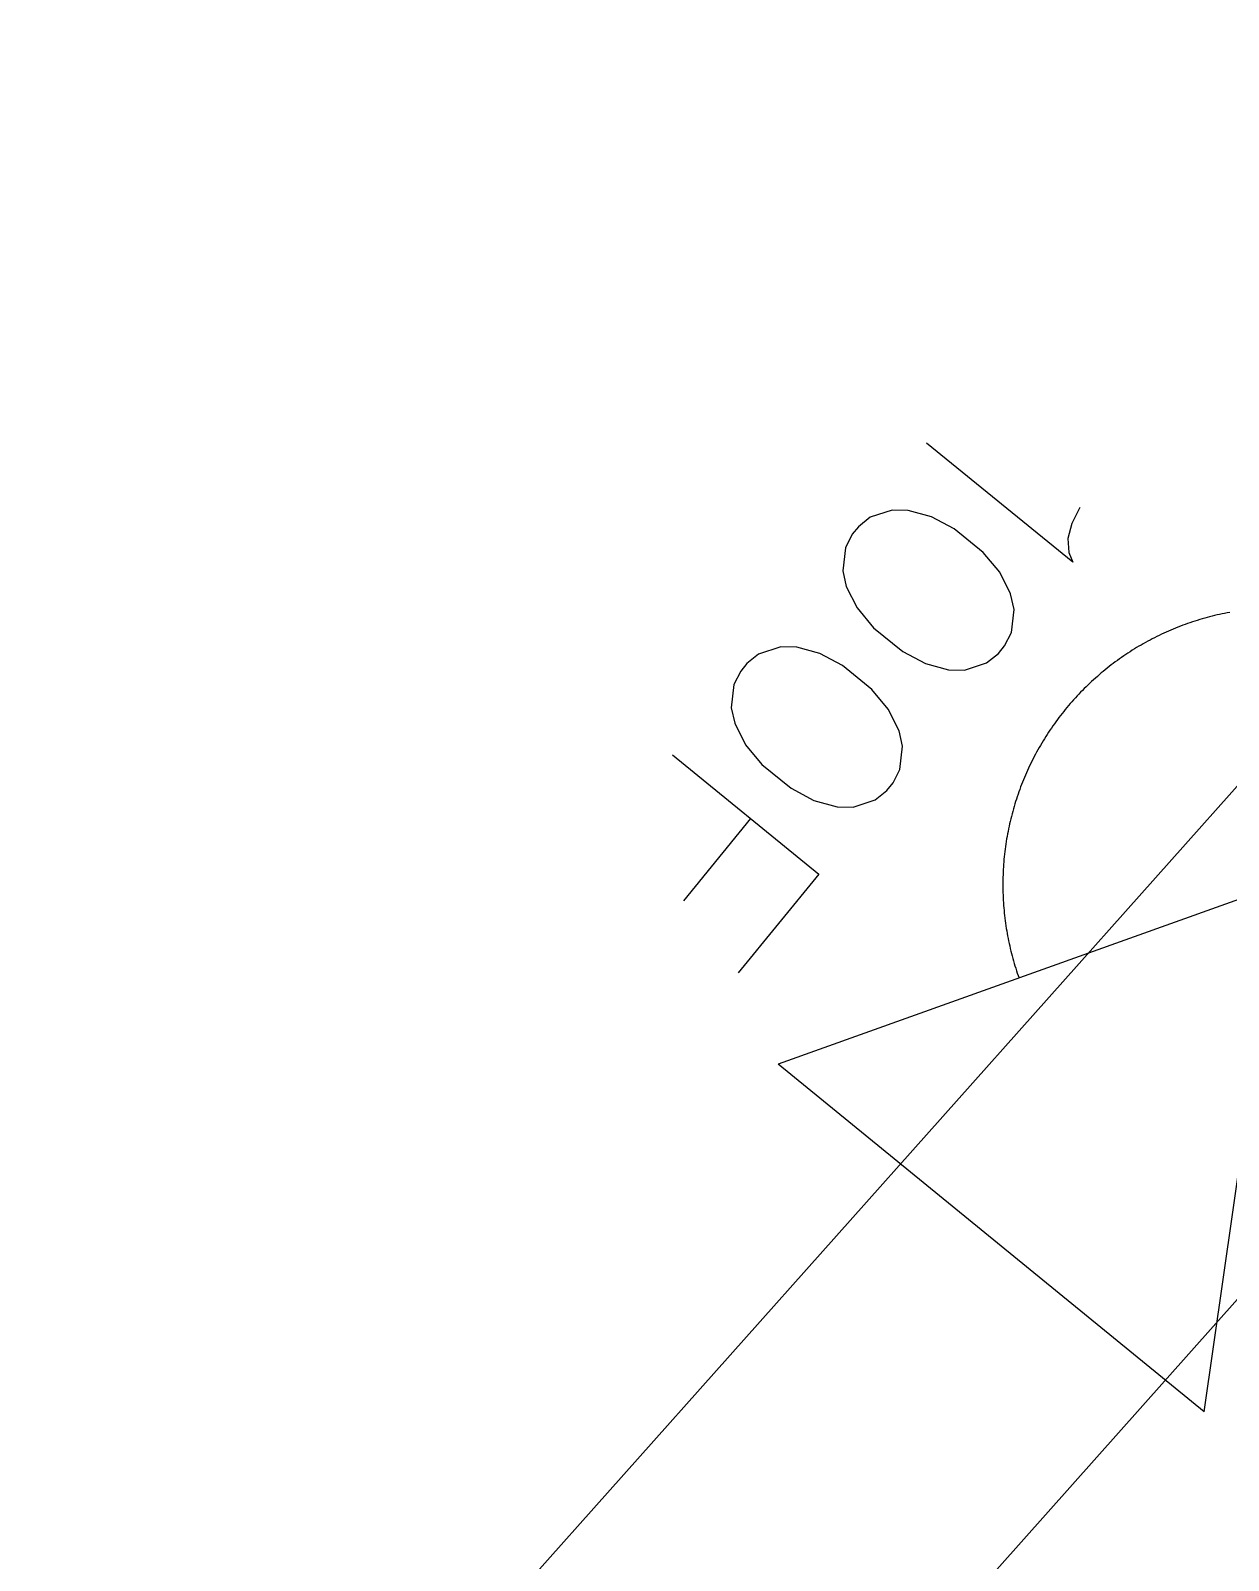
# Model space of a CAD drawing. Header units: inches. Extents: x 0.0008 to 0.0144, y 0.0003 to 0.0113.
# Drawn here: x 0.0099282 to 0.0101783, y 0.000872 to 0.0011912 of the extents above; entities that cross this region are included whole.
import ezdxf

# ---------------------------------------------------------------- set-up
doc = ezdxf.new("R2010")
doc.units = ezdxf.units.IN
doc.header["$MEASUREMENT"] = 0
doc.layers.add('Standard', color=7, linetype='Continuous')

msp = doc.modelspace()

# ---------------------------------------------------------------- linework, layer by layer
at = {"layer": 'Standard', "color": 2, "linetype": 'ByBlock'}
msp.add_line((0.01303931, 0.00413544), (0.00992559, 0.0006408), dxfattribs=at)
at = {"layer": 'Standard', "color": 100, "linetype": 'ByBlock'}
msp.add_line((0.00987332, 0.00068935), (0.01025939, 0.00112258), dxfattribs=at)
at = {"layer": 'Standard', "color": 51, "linetype": 'ByBlock'}
for p, q in [((0.01014575, 0.00108026), (0.01011524, 0.00110514)), ((0.01010346, 0.00108965), (0.01010101, 0.00108768)), ((0.01010808, 0.00109116), (0.01010346, 0.00108965)), ((0.01011141, 0.00109109), (0.01010808, 0.00109116)), ((0.01010808, 0.00109116), (0.01010808, 0.00109116)), ((0.01011626, 0.00108978), (0.01011141, 0.00109109)), ((0.01012098, 0.00108725), (0.01011626, 0.00108978)), ((0.0101472, 0.0010917), (0.01014557, 0.00108834)), ((0.01009972, 0.0010861), (0.01009828, 0.0010833)), ((0.01010101, 0.00108768), (0.01009972, 0.0010861)), ((0.01012708, 0.00108228), (0.01012098, 0.00108725)), ((0.01014557, 0.00108834), (0.01014474, 0.00108523)), ((0.01009828, 0.0010833), (0.01009773, 0.00107847)), ((0.01014474, 0.00108523), (0.01014495, 0.00108232)), ((0.0101305, 0.00107817), (0.01012708, 0.00108228)), ((0.01014495, 0.00108232), (0.01014575, 0.00108026)), ((0.01009773, 0.00107847), (0.01009847, 0.00107522)), ((0.01013277, 0.00107368), (0.0101305, 0.00107817)), ((0.01009847, 0.00107522), (0.01010074, 0.00107073)), ((0.01013351, 0.00107043), (0.01013277, 0.00107368)), ((0.01010074, 0.00107073), (0.01010416, 0.00106662)), ((0.01013296, 0.0010656), (0.01013351, 0.00107043)), ((0.01017746, 0.00106961), (0.01017694, 0.00106951)), ((0.01017799, 0.00106972), (0.01017746, 0.00106961)), ((0.01017852, 0.00106982), (0.01017799, 0.00106972)), ((0.01010416, 0.00106662), (0.01011027, 0.00106165)), ((0.01016722, 0.00106653), (0.01016673, 0.00106632)), ((0.01016772, 0.00106673), (0.01016722, 0.00106653)), ((0.01016822, 0.00106692), (0.01016772, 0.00106673)), ((0.01016872, 0.00106711), (0.01016822, 0.00106692)), ((0.01016922, 0.0010673), (0.01016872, 0.00106711)), ((0.01016973, 0.00106748), (0.01016922, 0.0010673)), ((0.01017023, 0.00106765), (0.01016973, 0.00106748)), ((0.01017074, 0.00106782), (0.01017023, 0.00106765)), ((0.01017125, 0.00106799), (0.01017074, 0.00106782)), ((0.01017176, 0.00106815), (0.01017125, 0.00106799)), ((0.01017227, 0.00106831), (0.01017176, 0.00106815)), ((0.01017279, 0.00106846), (0.01017227, 0.00106831)), ((0.0101733, 0.00106861), (0.01017279, 0.00106846)), ((0.01017382, 0.00106875), (0.0101733, 0.00106861)), ((0.01017433, 0.00106889), (0.01017382, 0.00106875)), ((0.01017485, 0.00106902), (0.01017433, 0.00106889)), ((0.01017537, 0.00106915), (0.01017485, 0.00106902)), ((0.01017589, 0.00106927), (0.01017537, 0.00106915)), ((0.01017642, 0.00106939), (0.01017589, 0.00106927)), ((0.01017694, 0.00106951), (0.01017642, 0.00106939)), ((0.01013153, 0.00106281), (0.01013296, 0.0010656)), ((0.01016048, 0.00106327), (0.01016001, 0.001063)), ((0.01016095, 0.00106353), (0.01016048, 0.00106327)), ((0.01016142, 0.00106379), (0.01016095, 0.00106353)), ((0.01016189, 0.00106404), (0.01016142, 0.00106379)), ((0.01016236, 0.00106429), (0.01016189, 0.00106404)), ((0.01016284, 0.00106453), (0.01016236, 0.00106429)), ((0.01016332, 0.00106477), (0.01016284, 0.00106453)), ((0.0101638, 0.00106501), (0.01016332, 0.00106477)), ((0.01016428, 0.00106524), (0.0101638, 0.00106501)), ((0.01016477, 0.00106546), (0.01016428, 0.00106524)), ((0.01016525, 0.00106569), (0.01016477, 0.00106546)), ((0.01016574, 0.0010659), (0.01016525, 0.00106569)), ((0.01016624, 0.00106612), (0.01016574, 0.0010659)), ((0.01016673, 0.00106632), (0.01016624, 0.00106612)), ((0.01008018, 0.00106108), (0.01007773, 0.00105912)), ((0.0100848, 0.0010626), (0.01008018, 0.00106108)), ((0.01008813, 0.00106253), (0.0100848, 0.0010626)), ((0.0100848, 0.0010626), (0.0100848, 0.0010626)), ((0.01009298, 0.00106121), (0.01008813, 0.00106253)), ((0.0100977, 0.00105869), (0.01009298, 0.00106121)), ((0.01011027, 0.00106165), (0.01011498, 0.00105913)), ((0.01012778, 0.00105926), (0.01013023, 0.00106122)), ((0.01013023, 0.00106122), (0.01013153, 0.00106281)), ((0.01015551, 0.00106011), (0.01015507, 0.0010598)), ((0.01015595, 0.00106042), (0.01015551, 0.00106011)), ((0.01015639, 0.00106072), (0.01015595, 0.00106042)), ((0.01015683, 0.00106102), (0.01015639, 0.00106072)), ((0.01015728, 0.00106132), (0.01015683, 0.00106102)), ((0.01015773, 0.00106161), (0.01015728, 0.00106132)), ((0.01015818, 0.00106189), (0.01015773, 0.00106161)), ((0.01015863, 0.00106218), (0.01015818, 0.00106189)), ((0.01015909, 0.00106246), (0.01015863, 0.00106218)), ((0.01015955, 0.00106273), (0.01015909, 0.00106246)), ((0.01016001, 0.001063), (0.01015955, 0.00106273)), ((0.01007643, 0.00105753), (0.010075, 0.00105474)), ((0.01007773, 0.00105912), (0.01007643, 0.00105753)), ((0.0101038, 0.00105371), (0.0100977, 0.00105869)), ((0.01011498, 0.00105913), (0.01011984, 0.00105781)), ((0.01011984, 0.00105781), (0.01012316, 0.00105774)), ((0.01012316, 0.00105774), (0.01012778, 0.00105926)), ((0.01015129, 0.00105681), (0.01015089, 0.00105646)), ((0.0101517, 0.00105716), (0.01015129, 0.00105681)), ((0.01015211, 0.0010575), (0.0101517, 0.00105716)), ((0.01015252, 0.00105784), (0.01015211, 0.0010575)), ((0.01015294, 0.00105818), (0.01015252, 0.00105784)), ((0.01015336, 0.00105851), (0.01015294, 0.00105818)), ((0.01015379, 0.00105884), (0.01015336, 0.00105851)), ((0.01015421, 0.00105916), (0.01015379, 0.00105884)), ((0.01015464, 0.00105948), (0.01015421, 0.00105916)), ((0.01015507, 0.0010598), (0.01015464, 0.00105948)), ((0.010075, 0.00105474), (0.01007445, 0.0010499)), ((0.01010722, 0.0010496), (0.0101038, 0.00105371)), ((0.01014815, 0.0010539), (0.01014777, 0.00105352)), ((0.01014853, 0.00105428), (0.01014815, 0.0010539)), ((0.01014891, 0.00105465), (0.01014853, 0.00105428)), ((0.0101493, 0.00105502), (0.01014891, 0.00105465)), ((0.01014969, 0.00105539), (0.0101493, 0.00105502)), ((0.01015009, 0.00105575), (0.01014969, 0.00105539)), ((0.01015049, 0.00105611), (0.01015009, 0.00105575)), ((0.01015089, 0.00105646), (0.01015049, 0.00105611)), ((0.01014523, 0.00105077), (0.01014488, 0.00105036)), ((0.01014558, 0.00105117), (0.01014523, 0.00105077)), ((0.01014594, 0.00105157), (0.01014558, 0.00105117)), ((0.0101463, 0.00105197), (0.01014594, 0.00105157)), ((0.01014666, 0.00105236), (0.0101463, 0.00105197)), ((0.01014703, 0.00105275), (0.01014666, 0.00105236)), ((0.0101474, 0.00105314), (0.01014703, 0.00105275)), ((0.01014777, 0.00105352), (0.0101474, 0.00105314)), ((0.01007445, 0.0010499), (0.01007519, 0.00104666)), ((0.01010949, 0.00104512), (0.01010722, 0.0010496)), ((0.01014255, 0.00104743), (0.01014223, 0.00104699)), ((0.01014287, 0.00104785), (0.01014255, 0.00104743)), ((0.0101432, 0.00104828), (0.01014287, 0.00104785)), ((0.01014353, 0.0010487), (0.0101432, 0.00104828)), ((0.01014386, 0.00104912), (0.01014353, 0.0010487)), ((0.0101442, 0.00104954), (0.01014386, 0.00104912)), ((0.01014454, 0.00104995), (0.0101442, 0.00104954)), ((0.01014488, 0.00105036), (0.01014454, 0.00104995)), ((0.01007519, 0.00104666), (0.01007746, 0.00104217)), ((0.01011023, 0.00104187), (0.01010949, 0.00104512)), ((0.01014041, 0.00104435), (0.01014013, 0.00104389)), ((0.01014071, 0.00104479), (0.01014041, 0.00104435)), ((0.010141, 0.00104524), (0.01014071, 0.00104479)), ((0.0101413, 0.00104568), (0.010141, 0.00104524)), ((0.01014161, 0.00104612), (0.0101413, 0.00104568)), ((0.01014192, 0.00104656), (0.01014161, 0.00104612)), ((0.01014223, 0.00104699), (0.01014192, 0.00104656)), ((0.01007746, 0.00104217), (0.01008088, 0.00103806)), ((0.01010968, 0.00103704), (0.01011023, 0.00104187)), ((0.01013848, 0.00104113), (0.01013822, 0.00104066)), ((0.01013875, 0.0010416), (0.01013848, 0.00104113)), ((0.01013901, 0.00104206), (0.01013875, 0.0010416)), ((0.01013928, 0.00104252), (0.01013901, 0.00104206)), ((0.01013956, 0.00104298), (0.01013928, 0.00104252)), ((0.01013984, 0.00104344), (0.01013956, 0.00104298)), ((0.01014013, 0.00104389), (0.01013984, 0.00104344)), ((0.01006221, 0.00104008), (0.01009272, 0.0010152)), ((0.01008088, 0.00103806), (0.01008698, 0.00103309)), ((0.01013676, 0.0010378), (0.01013654, 0.00103732)), ((0.010137, 0.00103828), (0.01013676, 0.0010378)), ((0.01013723, 0.00103877), (0.010137, 0.00103828)), ((0.01013747, 0.00103924), (0.01013723, 0.00103877)), ((0.01013772, 0.00103972), (0.01013747, 0.00103924)), ((0.01013797, 0.00104019), (0.01013772, 0.00103972)), ((0.01013822, 0.00104066), (0.01013797, 0.00104019)), ((0.01010824, 0.00103424), (0.01010968, 0.00103704)), ((0.01013546, 0.00103486), (0.01013526, 0.00103437)), ((0.01013567, 0.00103536), (0.01013546, 0.00103486)), ((0.01013588, 0.00103585), (0.01013567, 0.00103536)), ((0.01013609, 0.00103634), (0.01013588, 0.00103585)), ((0.01013631, 0.00103683), (0.01013609, 0.00103634)), ((0.01013654, 0.00103732), (0.01013631, 0.00103683)), ((0.01008698, 0.00103309), (0.0100917, 0.00103056)), ((0.0101045, 0.00103069), (0.01010695, 0.00103266)), ((0.01010695, 0.00103266), (0.01010824, 0.00103424)), ((0.01013416, 0.00103135), (0.01013399, 0.00103084)), ((0.01013433, 0.00103186), (0.01013416, 0.00103135)), ((0.01013451, 0.00103236), (0.01013433, 0.00103186)), ((0.01013469, 0.00103287), (0.01013451, 0.00103236)), ((0.01013488, 0.00103337), (0.01013469, 0.00103287)), ((0.01013507, 0.00103387), (0.01013488, 0.00103337)), ((0.01013526, 0.00103437), (0.01013507, 0.00103387)), ((0.0100917, 0.00103056), (0.01009655, 0.00102925)), ((0.01009655, 0.00102925), (0.01009988, 0.00102918)), ((0.01009988, 0.00102918), (0.0101045, 0.00103069)), ((0.01013322, 0.00102828), (0.01013308, 0.00102776)), ((0.01013337, 0.00102879), (0.01013322, 0.00102828)), ((0.01013351, 0.00102931), (0.01013337, 0.00102879)), ((0.01013367, 0.00102982), (0.01013351, 0.00102931)), ((0.01013383, 0.00103033), (0.01013367, 0.00102982)), ((0.01013399, 0.00103084), (0.01013383, 0.00103033)), ((0.01007848, 0.00102681), (0.01006447, 0.00100962)), ((0.01013246, 0.00102516), (0.01013235, 0.00102463)), ((0.01013257, 0.00102568), (0.01013246, 0.00102516)), ((0.01013269, 0.0010262), (0.01013257, 0.00102568)), ((0.01013282, 0.00102672), (0.01013269, 0.0010262)), ((0.01013295, 0.00102724), (0.01013282, 0.00102672)), ((0.01013308, 0.00102776), (0.01013295, 0.00102724)), ((0.01013187, 0.001022), (0.01013179, 0.00102147)), ((0.01013195, 0.00102253), (0.01013187, 0.001022)), ((0.01013204, 0.00102306), (0.01013195, 0.00102253)), ((0.01013214, 0.00102358), (0.01013204, 0.00102306)), ((0.01013224, 0.00102411), (0.01013214, 0.00102358)), ((0.01013235, 0.00102463), (0.01013224, 0.00102411)), ((0.01013145, 0.00101881), (0.0101314, 0.00101828)), ((0.01013151, 0.00101935), (0.01013145, 0.00101881)), ((0.01013157, 0.00101988), (0.01013151, 0.00101935)), ((0.01013164, 0.00102041), (0.01013157, 0.00101988)), ((0.01013171, 0.00102094), (0.01013164, 0.00102041)), ((0.01013179, 0.00102147), (0.01013171, 0.00102094)), ((0.01013122, 0.00101561), (0.0101312, 0.00101507)), ((0.01013125, 0.00101614), (0.01013122, 0.00101561)), ((0.01013128, 0.00101668), (0.01013125, 0.00101614)), ((0.01013131, 0.00101721), (0.01013128, 0.00101668)), ((0.01013136, 0.00101775), (0.01013131, 0.00101721)), ((0.0101314, 0.00101828), (0.01013136, 0.00101775)), ((0.01009272, 0.0010152), (0.01007591, 0.00099457)), ((0.01018895, 0.00101297), (0.01008423, 0.00097551)), ((0.01013117, 0.001014), (0.01013116, 0.00101347)), ((0.01013116, 0.00101347), (0.01013116, 0.00101293)), ((0.01013116, 0.00101293), (0.01013116, 0.0010124)), ((0.01013116, 0.0010124), (0.01013117, 0.00101186)), ((0.01013118, 0.00101454), (0.01013117, 0.001014)), ((0.0101312, 0.00101507), (0.01013118, 0.00101454)), ((0.01017318, 0.000903), (0.01018895, 0.00101297)), ((0.01013117, 0.00101186), (0.01013118, 0.00101133)), ((0.01013118, 0.00101133), (0.0101312, 0.00101079)), ((0.0101312, 0.00101079), (0.01013122, 0.00101026)), ((0.01013122, 0.00101026), (0.01013125, 0.00100972)), ((0.01013125, 0.00100972), (0.01013128, 0.00100919)), ((0.01013128, 0.00100919), (0.01013132, 0.00100865)), ((0.01013132, 0.00100865), (0.01013136, 0.00100812)), ((0.01013136, 0.00100812), (0.01013141, 0.00100758)), ((0.01013141, 0.00100758), (0.01013146, 0.00100705)), ((0.01013146, 0.00100705), (0.01013152, 0.00100652)), ((0.01013152, 0.00100652), (0.01013158, 0.00100599)), ((0.01013158, 0.00100599), (0.01013165, 0.00100546)), ((0.01013165, 0.00100546), (0.01013172, 0.00100493)), ((0.01013172, 0.00100493), (0.0101318, 0.0010044)), ((0.0101318, 0.0010044), (0.01013188, 0.00100387)), ((0.01013188, 0.00100387), (0.01013197, 0.00100334)), ((0.01013197, 0.00100334), (0.01013206, 0.00100281)), ((0.01013206, 0.00100281), (0.01013216, 0.00100228)), ((0.01013216, 0.00100228), (0.01013226, 0.00100176)), ((0.01013226, 0.00100176), (0.01013236, 0.00100123)), ((0.01013236, 0.00100123), (0.01013248, 0.00100071)), ((0.01013248, 0.00100071), (0.01013259, 0.00100019)), ((0.01013259, 0.00100019), (0.01013271, 0.00099966)), ((0.01013271, 0.00099966), (0.01013284, 0.00099914)), ((0.01013284, 0.00099914), (0.01013297, 0.00099862)), ((0.01013297, 0.00099862), (0.0101331, 0.00099811)), ((0.0101331, 0.00099811), (0.01013324, 0.00099759)), ((0.01013324, 0.00099759), (0.01013339, 0.00099707)), ((0.01013339, 0.00099707), (0.01013354, 0.00099656)), ((0.01013354, 0.00099656), (0.01013369, 0.00099605)), ((0.01013369, 0.00099605), (0.01013385, 0.00099554)), ((0.01013385, 0.00099554), (0.01013402, 0.00099503)), ((0.01013402, 0.00099503), (0.01013418, 0.00099452)), ((0.01013418, 0.00099452), (0.01013436, 0.00099401)), ((0.01013436, 0.00099401), (0.01013454, 0.00099351)), ((0.01013454, 0.00099351), (0.01013454, 0.00099351)), ((0.01017318, 0.000903), (0.01008423, 0.00097551))]:
    msp.add_line(p, q, dxfattribs=at)

doc.saveas('drawing.dxf')
